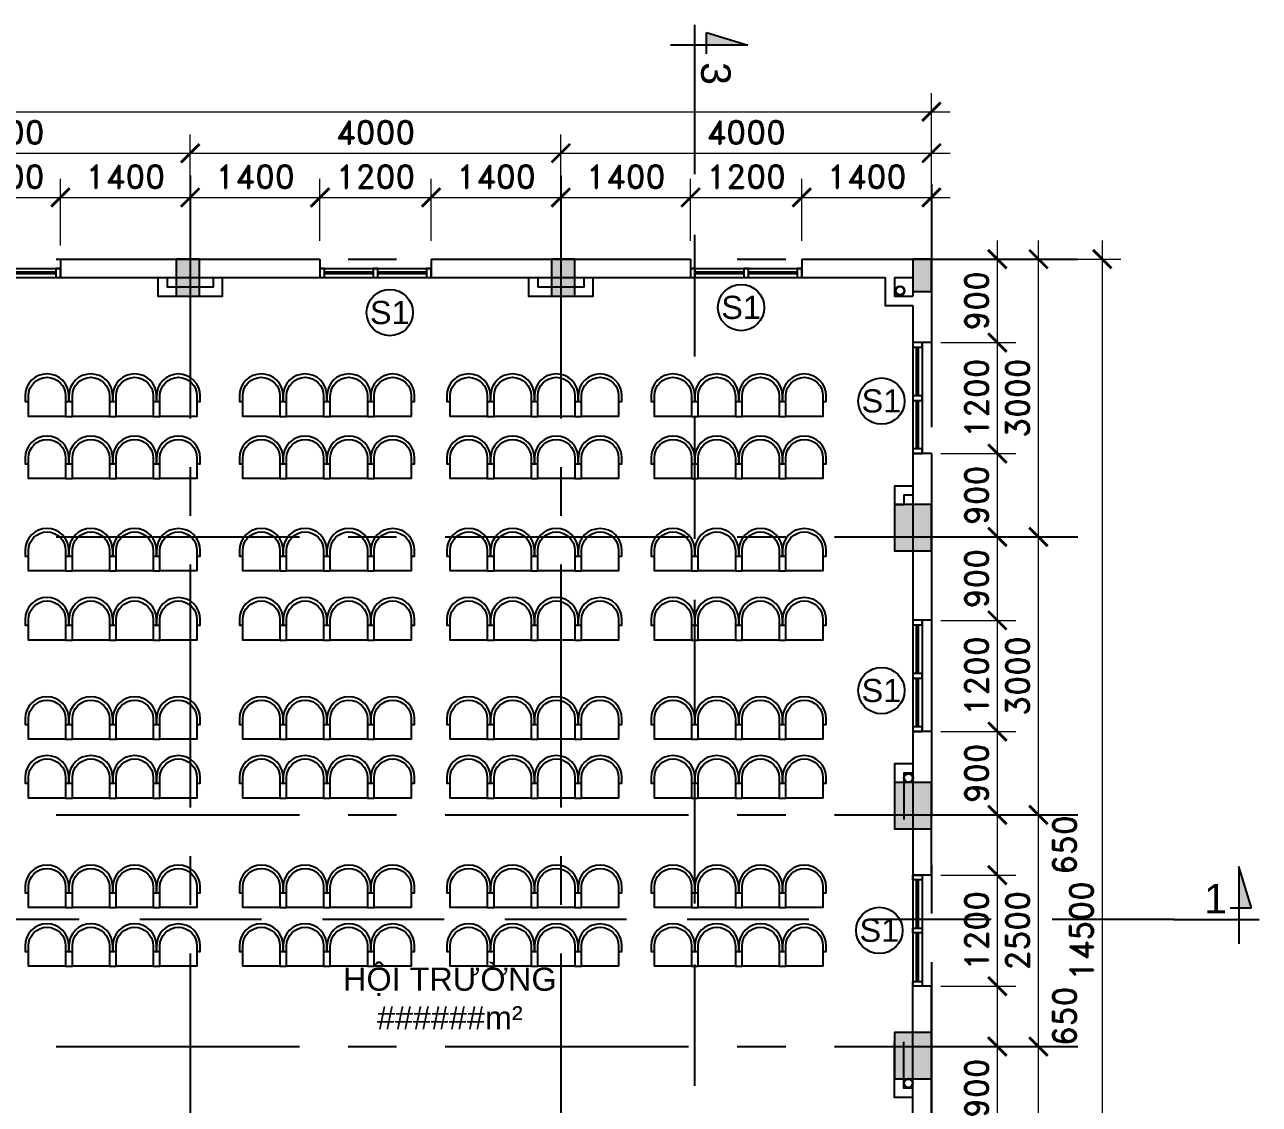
# Model space of a CAD drawing. Header units: inches. Extents: x 452443 to 881249, y 975131 to 1198310.
# Drawn here: x 755851 to 769176, y 1088811 to 1100467 of the extents above; entities that cross this region are included whole.
import ezdxf
from ezdxf.enums import TextEntityAlignment as Align

# ---------------------------------------------------------------- set-up
doc = ezdxf.new("R2010")
doc.units = ezdxf.units.IN
doc.header["$LTSCALE"] = 3.5
doc.header["$MEASUREMENT"] = 0
doc.linetypes.add('CENTER', pattern=[2, 1.25, -0.25, 0.25, -0.25])
doc.linetypes.add('HIDDEN', pattern=[0.375, 0.25, -0.125])
for name, color, linetype in [('cot', 1, 'Continuous'), ('CUA', 4, 'Continuous'), ('hatch vl', 4, 'Continuous'), ('HATCH47', 47, 'Continuous'), ('Netcat', 5, 'Continuous'), ('phong', 2, 'Continuous'), ('TEXT2', 7, 'Continuous'), ('thuocdo', 3, 'Continuous'), ('Truc', 252, 'Continuous')]:
    doc.layers.add(name, color=color, linetype=linetype)
doc.styles.add('chu 1', font='VHELVEN0.TTF')
doc.styles.add('romand', font='romand.shx')
doc.styles.add('VNI-HELVE', font='VHELVEN0.TTF')
doc.dimstyles.new('TL100', dxfattribs={"dimscale": 100, "dimtxt": 2.5, "dimasz": 2, "dimexe": 2, "dimexo": 1, "dimgap": 1, "dimtad": 1, "dimdec": 0, "dimzin": 0, "dimdsep": 46, "dimtxsty": 'romand', "dimblk": 'ARCHTICK', "dimcen": 2, "dimdle": 2, "dimclrd": 256, "dimclre": 256, "dimclrt": 7, "dimadec": 0, "dimazin": 0, "dimtfac": 0.004, "dimtdec": 0, "dimtmove": 2, "dimatfit": 3, "dimfxl": 1, "dimtolj": 1, "dimtzin": 0, "dimlwd": 20, "dimlwe": 20, "dimarcsym": 1})

# ---------------------------------------------------------------- blocks, each defined once
blk = doc.blocks.new('CS-1200')
for p, q in [((0, 100), (1200, 100)), ((0, 0), (1200, 0)), ((575, 60), (50, 60)), ((575, 40), (50, 40)), ((1150, 60), (625, 60)), ((1150, 40), (625, 40))]:
    blk.add_line(p, q)
at = {"ltscale": 5}
for points in [[(0, 0), (50, 0), (50, 100), (0, 100)], [(575, 0), (625, 0), (625, 100), (575, 100)], [(1150, 0), (1200, 0), (1200, 100), (1150, 100)]]:
    blk.add_lwpolyline(points, close=True, dxfattribs=at)
blk = doc.blocks.new('dc')
at = {"layer": 'Netcat'}
blk.add_hatch(color=256, dxfattribs=at).paths.add_polyline_path([(828, 672), (828, 147), (989, 147)])
for p, q in [((828, 672), (828, -310)), ((989, 147), (828, 672)), ((0, 0), (1087, 0)), ((717, 147), (989, 147))]:
    blk.add_line(p, q, dxfattribs=at)
at = {"style": 'VNI-HELVE', "flags": 4}
blk.add_attdef('E', text='', height=375, dxfattribs=at).set_placement((482, 272), align=Align.MIDDLE_CENTER)
blk = doc.blocks.new('_ArchTick')
at = {"color": 0, "linetype": 'ByBlock', "const_width": 0.15}
blk.add_lwpolyline([(-0.5, -0.5), (0.5, 0.5)], dxfattribs=at)
blk = doc.blocks.new('*D2992')
at = {"layer": 'DEFPOINTS', "color": 0}
for p in [(765638, 1099527), (737138, 1098380), (765638, 1098380)]:
    blk.add_point(p, dxfattribs=at)
at = {"layer": 'thuocdo', "lineweight": 20}
for p, q in [((737138, 1098480), (737138, 1099727)), ((765638, 1098480), (765638, 1099727)), ((736938, 1099527), (765838, 1099527))]:
    blk.add_line(p, q, dxfattribs=at)
at = {"layer": 'thuocdo', "lineweight": 20, "xscale": 200, "yscale": 200, "zscale": 200, "rotation": 180}
blk.add_blockref('_ArchTick', (737138, 1099527), dxfattribs=at)
at = {"layer": 'thuocdo', "lineweight": 20, "xscale": 200, "yscale": 200, "zscale": 200}
blk.add_blockref('_ArchTick', (765638, 1099527), dxfattribs=at)
at = {"layer": 'thuocdo', "color": 7, "insert": (751388, 1099752), "char_height": 250, "attachment_point": 5, "style": 'romand'}
blk.add_mtext('\\A1;28500', dxfattribs=at)
blk = doc.blocks.new('*D2995')
at = {"layer": 'DEFPOINTS', "color": 0}
for p in [(761638, 1099080), (757638, 1097746), (761638, 1097746)]:
    blk.add_point(p, dxfattribs=at)
at = {"layer": 'thuocdo', "lineweight": 20}
for p, q in [((757638, 1097846), (757638, 1099280)), ((761638, 1097846), (761638, 1099280)), ((757438, 1099080), (761838, 1099080))]:
    blk.add_line(p, q, dxfattribs=at)
at = {"layer": 'thuocdo', "lineweight": 20, "xscale": 200, "yscale": 200, "zscale": 200, "rotation": 180}
blk.add_blockref('_ArchTick', (757638, 1099080), dxfattribs=at)
at = {"layer": 'thuocdo', "lineweight": 20, "xscale": 200, "yscale": 200, "zscale": 200}
blk.add_blockref('_ArchTick', (761638, 1099080), dxfattribs=at)
at = {"layer": 'thuocdo', "color": 7, "insert": (759638, 1099305), "char_height": 250, "attachment_point": 5, "style": 'romand'}
blk.add_mtext('\\A1;4000', dxfattribs=at)
blk = doc.blocks.new('*D2998')
at = {"layer": 'DEFPOINTS', "color": 0}
for p in [(757638, 1099080), (753638, 1097941), (757638, 1097746)]:
    blk.add_point(p, dxfattribs=at)
at = {"layer": 'thuocdo', "lineweight": 20}
for p, q in [((753638, 1098041), (753638, 1099280)), ((757638, 1097846), (757638, 1099280)), ((753438, 1099080), (757838, 1099080))]:
    blk.add_line(p, q, dxfattribs=at)
at = {"layer": 'thuocdo', "lineweight": 20, "xscale": 200, "yscale": 200, "zscale": 200, "rotation": 180}
blk.add_blockref('_ArchTick', (753638, 1099080), dxfattribs=at)
at = {"layer": 'thuocdo', "lineweight": 20, "xscale": 200, "yscale": 200, "zscale": 200}
blk.add_blockref('_ArchTick', (757638, 1099080), dxfattribs=at)
at = {"layer": 'thuocdo', "color": 7, "insert": (755638, 1099305), "char_height": 250, "attachment_point": 5, "style": 'romand'}
blk.add_mtext('\\A1;4000', dxfattribs=at)
blk = doc.blocks.new('*D3000')
at = {"layer": 'DEFPOINTS', "color": 0}
for p in [(765410, 1094936), (766792, 1094936), (765410, 1091936)]:
    blk.add_point(p, dxfattribs=at)
at = {"layer": 'thuocdo', "lineweight": 20}
for p, q in [((766792, 1091736), (766792, 1095136)), ((765510, 1094936), (766992, 1094936)), ((765510, 1091936), (766992, 1091936))]:
    blk.add_line(p, q, dxfattribs=at)
at = {"layer": 'thuocdo', "lineweight": 20, "xscale": 200, "yscale": 200, "zscale": 200}
for p, rotation in [((766792, 1094936), 90), ((766792, 1091936), 270)]:
    blk.add_blockref('_ArchTick', p, dxfattribs=dict(at, rotation=rotation))
at = {"layer": 'thuocdo', "color": 7, "insert": (766567, 1093436), "char_height": 250, "attachment_point": 5, "rotation": 90, "style": 'romand'}
blk.add_mtext('\\A1;3000', dxfattribs=at)
blk = doc.blocks.new('*D3001')
at = {"layer": 'DEFPOINTS', "color": 0}
for p in [(765410, 1091936), (766792, 1091936), (765410, 1089436)]:
    blk.add_point(p, dxfattribs=at)
at = {"layer": 'thuocdo', "lineweight": 20}
for p, q in [((766792, 1089236), (766792, 1092136)), ((765510, 1091936), (766992, 1091936)), ((765510, 1089436), (766992, 1089436))]:
    blk.add_line(p, q, dxfattribs=at)
at = {"layer": 'thuocdo', "lineweight": 20, "xscale": 200, "yscale": 200, "zscale": 200}
for p, rotation in [((766792, 1091936), 90), ((766792, 1089436), 270)]:
    blk.add_blockref('_ArchTick', p, dxfattribs=dict(at, rotation=rotation))
at = {"layer": 'thuocdo', "color": 7, "insert": (766567, 1090686), "char_height": 250, "attachment_point": 5, "rotation": 90, "style": 'romand'}
blk.add_mtext('\\A1;2500', dxfattribs=at)
blk = doc.blocks.new('*D3002')
at = {"layer": 'DEFPOINTS', "color": 0}
for p in [(765638, 1099080), (765638, 1097941), (761638, 1097746)]:
    blk.add_point(p, dxfattribs=at)
at = {"layer": 'thuocdo', "lineweight": 20}
for p, q in [((761638, 1097846), (761638, 1099280)), ((765638, 1098041), (765638, 1099280)), ((761438, 1099080), (765838, 1099080))]:
    blk.add_line(p, q, dxfattribs=at)
at = {"layer": 'thuocdo', "lineweight": 20, "xscale": 200, "yscale": 200, "zscale": 200, "rotation": 180}
blk.add_blockref('_ArchTick', (761638, 1099080), dxfattribs=at)
at = {"layer": 'thuocdo', "lineweight": 20, "xscale": 200, "yscale": 200, "zscale": 200}
blk.add_blockref('_ArchTick', (765638, 1099080), dxfattribs=at)
at = {"layer": 'thuocdo', "color": 7, "insert": (763638, 1099305), "char_height": 250, "attachment_point": 5, "style": 'romand'}
blk.add_mtext('\\A1;4000', dxfattribs=at)
blk = doc.blocks.new('*D3004')
at = {"layer": 'DEFPOINTS', "color": 0}
for p in [(765410, 1089436), (766792, 1089436), (766611, 1086436)]:
    blk.add_point(p, dxfattribs=at)
at = {"layer": 'thuocdo', "lineweight": 20}
for p, q in [((766792, 1086236), (766792, 1089636)), ((765510, 1089436), (766992, 1089436)), ((766711, 1086436), (766992, 1086436))]:
    blk.add_line(p, q, dxfattribs=at)
at = {"layer": 'thuocdo', "lineweight": 20, "xscale": 200, "yscale": 200, "zscale": 200}
for p, rotation in [((766792, 1089436), 90), ((766792, 1086436), 270)]:
    blk.add_blockref('_ArchTick', p, dxfattribs=dict(at, rotation=rotation))
at = {"layer": 'thuocdo', "color": 7, "insert": (766567, 1087936), "char_height": 250, "attachment_point": 5, "rotation": 90, "style": 'romand'}
blk.add_mtext('\\A1;3000', dxfattribs=at)
blk = doc.blocks.new('*D3005')
at = {"layer": 'DEFPOINTS', "color": 0}
for p in [(765410, 1097936), (766792, 1097936), (765410, 1094936)]:
    blk.add_point(p, dxfattribs=at)
at = {"layer": 'thuocdo', "lineweight": 20}
for p, q in [((766792, 1094736), (766792, 1098136)), ((765510, 1097936), (766992, 1097936)), ((765510, 1094936), (766992, 1094936))]:
    blk.add_line(p, q, dxfattribs=at)
at = {"layer": 'thuocdo', "lineweight": 20, "xscale": 200, "yscale": 200, "zscale": 200}
for p, rotation in [((766792, 1097936), 90), ((766792, 1094936), 270)]:
    blk.add_blockref('_ArchTick', p, dxfattribs=dict(at, rotation=rotation))
at = {"layer": 'thuocdo', "color": 7, "insert": (766567, 1096436), "char_height": 250, "attachment_point": 5, "rotation": 90, "style": 'romand'}
blk.add_mtext('\\A1;3000', dxfattribs=at)
blk = doc.blocks.new('*D3006')
at = {"layer": 'DEFPOINTS', "color": 0}
for p in [(766222, 1097936), (765256, 1083436), (767481, 1083436)]:
    blk.add_point(p, dxfattribs=at)
at = {"layer": 'thuocdo', "lineweight": 20}
for p, q in [((767481, 1098136), (767481, 1083236)), ((766322, 1097936), (767681, 1097936)), ((765356, 1083436), (767681, 1083436))]:
    blk.add_line(p, q, dxfattribs=at)
at = {"layer": 'thuocdo', "lineweight": 20, "xscale": 200, "yscale": 200, "zscale": 200}
for p, rotation in [((767481, 1097936), 90), ((767481, 1083436), 270)]:
    blk.add_blockref('_ArchTick', p, dxfattribs=dict(at, rotation=rotation))
at = {"layer": 'thuocdo', "color": 7, "insert": (767256, 1090686), "char_height": 250, "attachment_point": 5, "rotation": 90, "style": 'romand'}
blk.add_mtext('\\A1;14500', dxfattribs=at)
blk = doc.blocks.new('*D3045')
at = {"layer": 'DEFPOINTS', "color": 0}
for p in [(765840, 1089436), (766349, 1089436), (765588, 1088536)]:
    blk.add_point(p, dxfattribs=at)
at = {"layer": 'thuocdo', "lineweight": 20}
for p, q in [((766349, 1088336), (766349, 1089636)), ((765940, 1089436), (766549, 1089436)), ((765688, 1088536), (766549, 1088536))]:
    blk.add_line(p, q, dxfattribs=at)
at = {"layer": 'thuocdo', "lineweight": 20, "xscale": 200, "yscale": 200, "zscale": 200}
for p, rotation in [((766349, 1089436), 90), ((766349, 1088536), 270)]:
    blk.add_blockref('_ArchTick', p, dxfattribs=dict(at, rotation=rotation))
at = {"layer": 'thuocdo', "color": 7, "insert": (766124, 1088986), "char_height": 250, "attachment_point": 5, "rotation": 90, "style": 'romand'}
blk.add_mtext('\\A1;900', dxfattribs=at)
blk = doc.blocks.new('*D3046')
at = {"layer": 'DEFPOINTS', "color": 0}
for p in [(765638, 1090086), (766349, 1090086), (765840, 1089436)]:
    blk.add_point(p, dxfattribs=at)
at = {"layer": 'thuocdo', "lineweight": 20}
for p, q in [((766349, 1089236), (766349, 1090286)), ((765738, 1090086), (766549, 1090086)), ((765940, 1089436), (766549, 1089436))]:
    blk.add_line(p, q, dxfattribs=at)
at = {"layer": 'thuocdo', "lineweight": 20, "xscale": 200, "yscale": 200, "zscale": 200}
for p, rotation in [((766349, 1090086), 90), ((766349, 1089436), 270)]:
    blk.add_blockref('_ArchTick', p, dxfattribs=dict(at, rotation=rotation))
at = {"layer": 'thuocdo', "color": 7, "insert": (767074, 1089761), "char_height": 250, "attachment_point": 5, "rotation": 90, "style": 'romand'}
blk.add_mtext('\\A1;650', dxfattribs=at)
blk = doc.blocks.new('*D3047')
at = {"layer": 'DEFPOINTS', "color": 0}
for p in [(765638, 1091286), (766349, 1091286), (765638, 1090086)]:
    blk.add_point(p, dxfattribs=at)
at = {"layer": 'thuocdo', "lineweight": 20}
for p, q in [((766349, 1089886), (766349, 1091486)), ((765738, 1091286), (766549, 1091286)), ((765738, 1090086), (766549, 1090086))]:
    blk.add_line(p, q, dxfattribs=at)
at = {"layer": 'thuocdo', "lineweight": 20, "xscale": 200, "yscale": 200, "zscale": 200}
for p, rotation in [((766349, 1091286), 90), ((766349, 1090086), 270)]:
    blk.add_blockref('_ArchTick', p, dxfattribs=dict(at, rotation=rotation))
at = {"layer": 'thuocdo', "color": 7, "insert": (766124, 1090686), "char_height": 250, "attachment_point": 5, "rotation": 90, "style": 'romand'}
blk.add_mtext('\\A1;1200', dxfattribs=at)
blk = doc.blocks.new('*D3048')
at = {"layer": 'DEFPOINTS', "color": 0}
for p in [(765780, 1091936), (766349, 1091936), (765638, 1091286)]:
    blk.add_point(p, dxfattribs=at)
at = {"layer": 'thuocdo', "lineweight": 20}
for p, q in [((766349, 1091086), (766349, 1092136)), ((765880, 1091936), (766549, 1091936)), ((765738, 1091286), (766549, 1091286))]:
    blk.add_line(p, q, dxfattribs=at)
at = {"layer": 'thuocdo', "lineweight": 20, "xscale": 200, "yscale": 200, "zscale": 200}
for p, rotation in [((766349, 1091936), 90), ((766349, 1091286), 270)]:
    blk.add_blockref('_ArchTick', p, dxfattribs=dict(at, rotation=rotation))
at = {"layer": 'thuocdo', "color": 7, "insert": (767074, 1091611), "char_height": 250, "attachment_point": 5, "rotation": 90, "style": 'romand'}
blk.add_mtext('\\A1;650', dxfattribs=at)
blk = doc.blocks.new('*D3049')
at = {"layer": 'DEFPOINTS', "color": 0}
for p in [(765638, 1092836), (766349, 1092836), (765780, 1091936)]:
    blk.add_point(p, dxfattribs=at)
at = {"layer": 'thuocdo', "lineweight": 20}
for p, q in [((766349, 1091736), (766349, 1093036)), ((765738, 1092836), (766549, 1092836)), ((765880, 1091936), (766549, 1091936))]:
    blk.add_line(p, q, dxfattribs=at)
at = {"layer": 'thuocdo', "lineweight": 20, "xscale": 200, "yscale": 200, "zscale": 200}
for p, rotation in [((766349, 1092836), 90), ((766349, 1091936), 270)]:
    blk.add_blockref('_ArchTick', p, dxfattribs=dict(at, rotation=rotation))
at = {"layer": 'thuocdo', "color": 7, "insert": (766124, 1092386), "char_height": 250, "attachment_point": 5, "rotation": 90, "style": 'romand'}
blk.add_mtext('\\A1;900', dxfattribs=at)
blk = doc.blocks.new('*D3050')
at = {"layer": 'DEFPOINTS', "color": 0}
for p in [(765638, 1094036), (766349, 1094036), (765638, 1092836)]:
    blk.add_point(p, dxfattribs=at)
at = {"layer": 'thuocdo', "lineweight": 20}
for p, q in [((766349, 1092636), (766349, 1094236)), ((765738, 1094036), (766549, 1094036)), ((765738, 1092836), (766549, 1092836))]:
    blk.add_line(p, q, dxfattribs=at)
at = {"layer": 'thuocdo', "lineweight": 20, "xscale": 200, "yscale": 200, "zscale": 200}
for p, rotation in [((766349, 1094036), 90), ((766349, 1092836), 270)]:
    blk.add_blockref('_ArchTick', p, dxfattribs=dict(at, rotation=rotation))
at = {"layer": 'thuocdo', "color": 7, "insert": (766124, 1093436), "char_height": 250, "attachment_point": 5, "rotation": 90, "style": 'romand'}
blk.add_mtext('\\A1;1200', dxfattribs=at)
blk = doc.blocks.new('*D3051')
at = {"layer": 'DEFPOINTS', "color": 0}
for p in [(765821, 1094936), (766349, 1094936), (765638, 1094036)]:
    blk.add_point(p, dxfattribs=at)
at = {"layer": 'thuocdo', "lineweight": 20}
for p, q in [((766349, 1093836), (766349, 1095136)), ((765921, 1094936), (766549, 1094936)), ((765738, 1094036), (766549, 1094036))]:
    blk.add_line(p, q, dxfattribs=at)
at = {"layer": 'thuocdo', "lineweight": 20, "xscale": 200, "yscale": 200, "zscale": 200}
for p, rotation in [((766349, 1094936), 90), ((766349, 1094036), 270)]:
    blk.add_blockref('_ArchTick', p, dxfattribs=dict(at, rotation=rotation))
at = {"layer": 'thuocdo', "color": 7, "insert": (766124, 1094486), "char_height": 250, "attachment_point": 5, "rotation": 90, "style": 'romand'}
blk.add_mtext('\\A1;900', dxfattribs=at)
blk = doc.blocks.new('*D3078')
at = {"layer": 'DEFPOINTS', "color": 0}
for p in [(756238, 1098602), (755038, 1098032), (756238, 1097982)]:
    blk.add_point(p, dxfattribs=at)
at = {"layer": 'thuocdo', "lineweight": 20}
for p, q in [((755038, 1098132), (755038, 1098802)), ((756238, 1098082), (756238, 1098802)), ((754838, 1098602), (756438, 1098602))]:
    blk.add_line(p, q, dxfattribs=at)
at = {"layer": 'thuocdo', "lineweight": 20, "xscale": 200, "yscale": 200, "zscale": 200, "rotation": 180}
blk.add_blockref('_ArchTick', (755038, 1098602), dxfattribs=at)
at = {"layer": 'thuocdo', "lineweight": 20, "xscale": 200, "yscale": 200, "zscale": 200}
blk.add_blockref('_ArchTick', (756238, 1098602), dxfattribs=at)
at = {"layer": 'thuocdo', "color": 7, "insert": (755638, 1098827), "char_height": 250, "attachment_point": 5, "style": 'romand'}
blk.add_mtext('\\A1;1200', dxfattribs=at)
blk = doc.blocks.new('*D3079')
at = {"layer": 'DEFPOINTS', "color": 0}
for p in [(757638, 1098602), (757638, 1098128), (756238, 1097982)]:
    blk.add_point(p, dxfattribs=at)
at = {"layer": 'thuocdo', "lineweight": 20}
for p, q in [((756238, 1098082), (756238, 1098802)), ((757638, 1098228), (757638, 1098802)), ((756038, 1098602), (757838, 1098602))]:
    blk.add_line(p, q, dxfattribs=at)
at = {"layer": 'thuocdo', "lineweight": 20, "xscale": 200, "yscale": 200, "zscale": 200, "rotation": 180}
blk.add_blockref('_ArchTick', (756238, 1098602), dxfattribs=at)
at = {"layer": 'thuocdo', "lineweight": 20, "xscale": 200, "yscale": 200, "zscale": 200}
blk.add_blockref('_ArchTick', (757638, 1098602), dxfattribs=at)
at = {"layer": 'thuocdo', "color": 7, "insert": (756938, 1098827), "char_height": 250, "attachment_point": 5, "style": 'romand'}
blk.add_mtext('\\A1;1400', dxfattribs=at)
blk = doc.blocks.new('*D3080')
at = {"layer": 'DEFPOINTS', "color": 0}
for p in [(759038, 1098602), (757638, 1098128), (759038, 1098032)]:
    blk.add_point(p, dxfattribs=at)
at = {"layer": 'thuocdo', "lineweight": 20}
for p, q in [((757638, 1098228), (757638, 1098802)), ((759038, 1098132), (759038, 1098802)), ((757438, 1098602), (759238, 1098602))]:
    blk.add_line(p, q, dxfattribs=at)
at = {"layer": 'thuocdo', "lineweight": 20, "xscale": 200, "yscale": 200, "zscale": 200, "rotation": 180}
blk.add_blockref('_ArchTick', (757638, 1098602), dxfattribs=at)
at = {"layer": 'thuocdo', "lineweight": 20, "xscale": 200, "yscale": 200, "zscale": 200}
blk.add_blockref('_ArchTick', (759038, 1098602), dxfattribs=at)
at = {"layer": 'thuocdo', "color": 7, "insert": (758338, 1098827), "char_height": 250, "attachment_point": 5, "style": 'romand'}
blk.add_mtext('\\A1;1400', dxfattribs=at)
blk = doc.blocks.new('*D3081')
at = {"layer": 'DEFPOINTS', "color": 0}
for p in [(760238, 1098602), (759038, 1098032), (760238, 1098032)]:
    blk.add_point(p, dxfattribs=at)
at = {"layer": 'thuocdo', "lineweight": 20}
for p, q in [((759038, 1098132), (759038, 1098802)), ((760238, 1098132), (760238, 1098802)), ((758838, 1098602), (760438, 1098602))]:
    blk.add_line(p, q, dxfattribs=at)
at = {"layer": 'thuocdo', "lineweight": 20, "xscale": 200, "yscale": 200, "zscale": 200, "rotation": 180}
blk.add_blockref('_ArchTick', (759038, 1098602), dxfattribs=at)
at = {"layer": 'thuocdo', "lineweight": 20, "xscale": 200, "yscale": 200, "zscale": 200}
blk.add_blockref('_ArchTick', (760238, 1098602), dxfattribs=at)
at = {"layer": 'thuocdo', "color": 7, "insert": (759638, 1098827), "char_height": 250, "attachment_point": 5, "style": 'romand'}
blk.add_mtext('\\A1;1200', dxfattribs=at)
blk = doc.blocks.new('*D3082')
at = {"layer": 'DEFPOINTS', "color": 0}
for p in [(761638, 1098602), (761638, 1098113), (760238, 1098032)]:
    blk.add_point(p, dxfattribs=at)
at = {"layer": 'thuocdo', "lineweight": 20}
for p, q in [((760238, 1098132), (760238, 1098802)), ((761638, 1098213), (761638, 1098802)), ((760038, 1098602), (761838, 1098602))]:
    blk.add_line(p, q, dxfattribs=at)
at = {"layer": 'thuocdo', "lineweight": 20, "xscale": 200, "yscale": 200, "zscale": 200, "rotation": 180}
blk.add_blockref('_ArchTick', (760238, 1098602), dxfattribs=at)
at = {"layer": 'thuocdo', "lineweight": 20, "xscale": 200, "yscale": 200, "zscale": 200}
blk.add_blockref('_ArchTick', (761638, 1098602), dxfattribs=at)
at = {"layer": 'thuocdo', "color": 7, "insert": (760938, 1098827), "char_height": 250, "attachment_point": 5, "style": 'romand'}
blk.add_mtext('\\A1;1400', dxfattribs=at)
blk = doc.blocks.new('*D3083')
at = {"layer": 'DEFPOINTS', "color": 0}
for p in [(763038, 1098602), (761638, 1098113), (763038, 1098032)]:
    blk.add_point(p, dxfattribs=at)
at = {"layer": 'thuocdo', "lineweight": 20}
for p, q in [((761638, 1098213), (761638, 1098802)), ((763038, 1098132), (763038, 1098802)), ((761438, 1098602), (763238, 1098602))]:
    blk.add_line(p, q, dxfattribs=at)
at = {"layer": 'thuocdo', "lineweight": 20, "xscale": 200, "yscale": 200, "zscale": 200, "rotation": 180}
blk.add_blockref('_ArchTick', (761638, 1098602), dxfattribs=at)
at = {"layer": 'thuocdo', "lineweight": 20, "xscale": 200, "yscale": 200, "zscale": 200}
blk.add_blockref('_ArchTick', (763038, 1098602), dxfattribs=at)
at = {"layer": 'thuocdo', "color": 7, "insert": (762338, 1098827), "char_height": 250, "attachment_point": 5, "style": 'romand'}
blk.add_mtext('\\A1;1400', dxfattribs=at)
blk = doc.blocks.new('*D3084')
at = {"layer": 'DEFPOINTS', "color": 0}
for p in [(764238, 1098602), (763038, 1098032), (764238, 1098032)]:
    blk.add_point(p, dxfattribs=at)
at = {"layer": 'thuocdo', "lineweight": 20}
for p, q in [((763038, 1098132), (763038, 1098802)), ((764238, 1098132), (764238, 1098802)), ((762838, 1098602), (764438, 1098602))]:
    blk.add_line(p, q, dxfattribs=at)
at = {"layer": 'thuocdo', "lineweight": 20, "xscale": 200, "yscale": 200, "zscale": 200, "rotation": 180}
blk.add_blockref('_ArchTick', (763038, 1098602), dxfattribs=at)
at = {"layer": 'thuocdo', "lineweight": 20, "xscale": 200, "yscale": 200, "zscale": 200}
blk.add_blockref('_ArchTick', (764238, 1098602), dxfattribs=at)
at = {"layer": 'thuocdo', "color": 7, "insert": (763638, 1098827), "char_height": 250, "attachment_point": 5, "style": 'romand'}
blk.add_mtext('\\A1;1200', dxfattribs=at)
blk = doc.blocks.new('*D3085')
at = {"layer": 'DEFPOINTS', "color": 0}
for p in [(765638, 1098602), (765638, 1098098), (764238, 1098032)]:
    blk.add_point(p, dxfattribs=at)
at = {"layer": 'thuocdo', "lineweight": 20}
for p, q in [((764238, 1098132), (764238, 1098802)), ((765638, 1098198), (765638, 1098802)), ((764038, 1098602), (765838, 1098602))]:
    blk.add_line(p, q, dxfattribs=at)
at = {"layer": 'thuocdo', "lineweight": 20, "xscale": 200, "yscale": 200, "zscale": 200, "rotation": 180}
blk.add_blockref('_ArchTick', (764238, 1098602), dxfattribs=at)
at = {"layer": 'thuocdo', "lineweight": 20, "xscale": 200, "yscale": 200, "zscale": 200}
blk.add_blockref('_ArchTick', (765638, 1098602), dxfattribs=at)
at = {"layer": 'thuocdo', "color": 7, "insert": (764938, 1098827), "char_height": 250, "attachment_point": 5, "style": 'romand'}
blk.add_mtext('\\A1;1400', dxfattribs=at)
blk = doc.blocks.new('*D3086')
at = {"layer": 'DEFPOINTS', "color": 0}
for p in [(765638, 1095836), (766349, 1095836), (765780, 1094936)]:
    blk.add_point(p, dxfattribs=at)
at = {"layer": 'thuocdo', "lineweight": 20}
for p, q in [((766349, 1094736), (766349, 1096036)), ((765738, 1095836), (766549, 1095836)), ((765880, 1094936), (766549, 1094936))]:
    blk.add_line(p, q, dxfattribs=at)
at = {"layer": 'thuocdo', "lineweight": 20, "xscale": 200, "yscale": 200, "zscale": 200}
for p, rotation in [((766349, 1095836), 90), ((766349, 1094936), 270)]:
    blk.add_blockref('_ArchTick', p, dxfattribs=dict(at, rotation=rotation))
at = {"layer": 'thuocdo', "color": 7, "insert": (766124, 1095386), "char_height": 250, "attachment_point": 5, "rotation": 90, "style": 'romand'}
blk.add_mtext('\\A1;900', dxfattribs=at)
blk = doc.blocks.new('*D3087')
at = {"layer": 'DEFPOINTS', "color": 0}
for p in [(765638, 1097036), (766349, 1097036), (765638, 1095836)]:
    blk.add_point(p, dxfattribs=at)
at = {"layer": 'thuocdo', "lineweight": 20}
for p, q in [((766349, 1095636), (766349, 1097236)), ((765738, 1097036), (766549, 1097036)), ((765738, 1095836), (766549, 1095836))]:
    blk.add_line(p, q, dxfattribs=at)
at = {"layer": 'thuocdo', "lineweight": 20, "xscale": 200, "yscale": 200, "zscale": 200}
for p, rotation in [((766349, 1097036), 90), ((766349, 1095836), 270)]:
    blk.add_blockref('_ArchTick', p, dxfattribs=dict(at, rotation=rotation))
at = {"layer": 'thuocdo', "color": 7, "insert": (766124, 1096436), "char_height": 250, "attachment_point": 5, "rotation": 90, "style": 'romand'}
blk.add_mtext('\\A1;1200', dxfattribs=at)
blk = doc.blocks.new('*D3088')
at = {"layer": 'DEFPOINTS', "color": 0}
for p in [(765821, 1097936), (766349, 1097936), (765638, 1097036)]:
    blk.add_point(p, dxfattribs=at)
at = {"layer": 'thuocdo', "lineweight": 20}
for p, q in [((766349, 1096836), (766349, 1098136)), ((765921, 1097936), (766549, 1097936)), ((765738, 1097036), (766549, 1097036))]:
    blk.add_line(p, q, dxfattribs=at)
at = {"layer": 'thuocdo', "lineweight": 20, "xscale": 200, "yscale": 200, "zscale": 200}
for p, rotation in [((766349, 1097936), 90), ((766349, 1097036), 270)]:
    blk.add_blockref('_ArchTick', p, dxfattribs=dict(at, rotation=rotation))
at = {"layer": 'thuocdo', "color": 7, "insert": (766124, 1097486), "char_height": 250, "attachment_point": 5, "rotation": 90, "style": 'romand'}
blk.add_mtext('\\A1;900', dxfattribs=at)
blk = doc.blocks.new('4ghe 400')
for p, q in [((-1418, 0), (-1345, 0)), ((-945, 0), (-873, 0)), ((-473, 0), (-400, 0))]:
    blk.add_line(p, q)
for points in [[(-1418, -159), (-1418, 0), (-1818, 0), (-1818, -159)], [(-945, -159), (-945, 0), (-1345, 0), (-1345, -159)], [(-473, -159), (-473, 0), (-873, 0), (-873, -159)], [(0, -159), (0, 0), (-400, 0), (-400, -159)]]:
    blk.add_lwpolyline(points)
for points in [[(-1382, -222, -1), (-1855, -222), (-1855, -159), (-1818, -159), (-1818, -222, 1), (-1418, -222), (-1418, -159), (-1382, -159)], [(-909, -222, -1), (-1382, -222), (-1382, -159), (-1345, -159), (-1345, -222, 1), (-945, -222), (-945, -159), (-909, -159)], [(-436, -222, -1), (-909, -222), (-909, -159), (-873, -159), (-873, -222, 1), (-473, -222), (-473, -159), (-436, -159)], [(36, -222, -1), (-436, -222), (-436, -159), (-400, -159), (-400, -222, 1), (0, -222), (0, -159), (36, -159)]]:
    blk.add_lwpolyline(points, format="xyb", close=True)

msp = doc.modelspace()

# ---------------------------------------------------------------- hatches: boundary and pattern name
at = {"layer": 'cot'}
for points in [[(757487.7, 1097536.5), (757737.7, 1097536.5), (757737.7, 1097936.5), (757487.7, 1097936.5)], [(761537.7, 1097536.5), (761787.7, 1097536.5), (761787.7, 1097936.5), (761537.7, 1097936.5)], [(765437.7, 1097586.5), (765637.7, 1097586.5), (765637.7, 1097936.5), (765437.7, 1097936.5)], [(765637.7, 1095286.5), (765237.7, 1095286.5), (765237.7, 1094786.5), (765637.7, 1094786.5)], [(765637.7, 1092286.5), (765237.7, 1092286.5), (765237.7, 1091786.5), (765637.7, 1091786.5)], [(765637.7, 1089586.5), (765237.7, 1089586.5), (765237.7, 1089086.5), (765637.7, 1089086.5)]]:
    msp.add_hatch(color=256, dxfattribs=at).paths.add_polyline_path(points)

# ---------------------------------------------------------------- linework, layer by layer
for points in [[(757487.7, 1097536.5), (757737.7, 1097536.5), (757737.7, 1097936.5), (757487.7, 1097936.5)], [(761537.7, 1097536.5), (761787.7, 1097536.5), (761787.7, 1097936.5), (761537.7, 1097936.5)], [(765437.7, 1097586.5), (765637.7, 1097586.5), (765637.7, 1097936.5), (765437.7, 1097936.5)], [(765637.7, 1095286.5), (765237.7, 1095286.5), (765237.7, 1094786.5), (765637.7, 1094786.5)], [(765637.7, 1092286.5), (765237.7, 1092286.5), (765237.7, 1091786.5), (765637.7, 1091786.5)], [(765637.7, 1089586.5), (765237.7, 1089586.5), (765237.7, 1089086.5), (765637.7, 1089086.5)]]:
    msp.add_lwpolyline(points, close=True, dxfattribs=at)
at = {"layer": 'hatch vl'}
for centre in [(759791.2, 1097358.2), (763583.3, 1097413.3), (765096.9, 1096403.7), (765096.9, 1093277.2), (765075, 1090688.9)]:
    msp.add_circle(centre, 250, dxfattribs=at)
at = {"layer": 'HATCH47', "linetype": 'HIDDEN', "ltscale": 1500}
for points in [[(763085.2, 1079165.6), (763085.2, 1099543.1)], [(768252, 1090806), (734552.9, 1090806)]]:
    msp.add_lwpolyline(points, dxfattribs=at)
at = {"layer": 'phong'}
for p, q in [((765637.7, 1091286.5), (765637.7, 1092186.5)), ((765437.7, 1089586.5), (765437.7, 1090086.5)), ((765637.7, 1088536.5), (765637.7, 1090086.5)), ((765437.7, 1088536.5), (765437.7, 1089586.5))]:
    msp.add_line(p, q, dxfattribs=at)
for points in [[(756237.7, 1097936.5), (756237.7, 1097736.5)], [(756237.7, 1097936.5), (759037.7, 1097936.5)], [(759037.7, 1097936.5), (759037.7, 1097736.5)], [(760237.7, 1097936.5), (760237.7, 1097736.5)], [(760237.7, 1097936.5), (763037.7, 1097936.5)], [(763037.7, 1097936.5), (763037.7, 1097736.5)], [(764237.7, 1097936.5), (764237.7, 1097736.5)], [(764237.7, 1097936.5), (765637.7, 1097936.5)], [(765637.7, 1097936.5), (765637.7, 1097036.5)], [(756237.7, 1097736.5), (759037.7, 1097736.5)], [(757287.7, 1097736.5), (757287.7, 1097536.5), (757987.7, 1097536.5), (757987.7, 1097736.5)], [(757387.7, 1097736.5), (757387.7, 1097636.5), (757887.7, 1097636.5), (757887.7, 1097736.5)], [(760237.7, 1097736.5), (763037.7, 1097736.5)], [(761287.7, 1097736.5), (761287.7, 1097536.5), (761987.7, 1097536.5), (761987.7, 1097736.5)], [(761387.7, 1097736.5), (761387.7, 1097636.5), (761887.7, 1097636.5), (761887.7, 1097736.5)], [(764237.7, 1097736.5), (765137.7, 1097736.5)], [(765137.7, 1097736.5), (765137.7, 1097436.5), (765437.7, 1097436.5)], [(765237.7, 1097736.5), (765237.7, 1097536.5), (765437.7, 1097536.5)], [(765237.7, 1097736.5), (765437.7, 1097736.5), (765437.7, 1097536.5)], [(765437.7, 1097436.5), (765437.7, 1097036.5)], [(765637.7, 1097036.5), (765437.7, 1097036.5)], [(765637.7, 1095836.5), (765437.7, 1095836.5)], [(765437.7, 1095836.5), (765437.7, 1094036.5)], [(765637.7, 1095836.5), (765637.7, 1094036.5)], [(765437.7, 1095486.5), (765237.7, 1095486.5), (765237.7, 1095286.5)], [(765237.7, 1095286.5), (765337.7, 1095286.5)], [(765437.7, 1095386.5), (765337.7, 1095386.5), (765337.7, 1095286.5)], [(765637.7, 1094036.5), (765437.7, 1094036.5)], [(765637.7, 1092836.5), (765437.7, 1092836.5), (765437.7, 1092186.5), (765437.7, 1091286.5)], [(765637.7, 1092836.5), (765637.7, 1092186.5)], [(765437.7, 1092486.5), (765237.7, 1092486.5), (765237.7, 1091886.5)], [(765437.7, 1092386.5), (765337.7, 1092386.5), (765337.7, 1091886.5)], [(765637.7, 1091286.5), (765437.7, 1091286.5)], [(765637.7, 1090086.5), (765437.7, 1090086.5)], [(765437.7, 1088886.5), (765237.7, 1088886.5), (765237.7, 1089486.5)], [(765437.7, 1088986.5), (765337.7, 1088986.5), (765337.7, 1089486.5)]]:
    msp.add_lwpolyline(points, dxfattribs=at)
at = {"layer": 'thuocdo'}
for centre, radius in [((765298.4, 1097593.8), 50), ((765298.4, 1097593.8), 45), ((765388.9, 1092335.3), 50), ((765388.9, 1092335.3), 45), ((765388.3, 1089038.5), 50), ((765388.3, 1089038.5), 45)]:
    msp.add_circle(centre, radius, dxfattribs=at)
at = {"layer": 'Truc', "linetype": 'CENTER', "ltscale": 600}
for points in [[(757637.7, 1098840.5), (757637.7, 1079425.4)], [(761637.7, 1098840.5), (761637.7, 1079425.4)], [(765637.7, 1098745.1), (765637.7, 1079330.1)], [(735190.8, 1097936.5), (767473.6, 1097936.5)], [(735190.8, 1094936.5), (767473.6, 1094936.5)], [(735190.8, 1091936.5), (767473.6, 1091936.5)], [(735190.8, 1089436.5), (767473.6, 1089436.5)]]:
    msp.add_lwpolyline(points, dxfattribs=at)

# ---------------------------------------------------------------- block references
at = {"xscale": -1, "rotation": 180}
for p in [(757710.8, 1096238.2), (760023, 1096238.2), (762261.7, 1096238.2), (764466, 1096238.2), (757710.8, 1095566.8), (760023, 1095566.8), (762261.7, 1095566.8), (764466, 1095566.8), (757710.8, 1094569.2), (760023, 1094569.2), (762261.7, 1094569.2), (764466, 1094569.2), (757710.8, 1093823.9), (760023, 1093823.9), (762261.7, 1093823.9), (764466, 1093823.9), (757710.8, 1092752.5), (760023, 1092752.5), (762261.7, 1092752.5), (764466, 1092752.5), (757710.8, 1092118), (760023, 1092118), (762261.7, 1092118), (764466, 1092118), (757710.8, 1090935.7), (760023, 1090935.7), (762261.7, 1090935.7), (764466, 1090935.7), (757710.8, 1090301.2), (760023, 1090301.2), (762261.7, 1090301.2), (764466, 1090301.2)]:
    msp.add_blockref('4ghe 400', p, dxfattribs=at)
at = {"layer": 'CUA'}
for p in [(755037.7, 1097736.5), (759037.7, 1097736.5), (763037.7, 1097736.5)]:
    msp.add_blockref('CS-1200', p, dxfattribs=at)
at = {"layer": 'CUA', "rotation": 270}
for p in [(765437.7, 1097036.5), (765437.7, 1094036.5)]:
    msp.add_blockref('CS-1200', p, dxfattribs=at)
at = {"layer": 'CUA', "xscale": -1, "rotation": 90}
msp.add_blockref('CS-1200', (765537.7, 1091286.5), dxfattribs=at)
at = {"layer": 'phong'}
ref = msp.add_blockref('dc', (763085.2, 1099543.1), dxfattribs=dict(at, xscale=-0.8499999999767169, yscale=0.8499999999767169, zscale=0.8500000000058208, rotation=270))
ref.add_attrib('E', '3', dxfattribs={"layer": '0', "height": 318.8, "rotation": 270, "style": 'VNI-HELVE'}).set_placement((763311.4, 1099939.2), align=Align.MIDDLE_CENTER)
ref = msp.add_blockref('dc', (768252, 1090806), dxfattribs=dict(at, xscale=0.8499999999767169, yscale=0.8499999999767169, zscale=0.8500000000058208))
ref.add_attrib('E', '1', dxfattribs={"layer": '0', "height": 318.8, "style": 'VNI-HELVE'}).set_placement((768703.1, 1091032.2), align=Align.MIDDLE_CENTER)

# ---------------------------------------------------------------- texts
at = {"char_height": 250, "width": 407.041, "attachment_point": 5, "style": 'chu 1'}
for insert in [(763583.3, 1097413.3), (759791.2, 1097358.2), (765096.9, 1096403.7), (765096.9, 1093277.2), (765075, 1090688.9)]:
    msp.add_mtext('S1', dxfattribs=dict(at, insert=insert))
at = {"layer": 'TEXT2', "insert": (760439.9, 1090287.6), "char_height": 250, "attachment_point": 2, "style": 'VNI-HELVE'}
msp.add_mtext_dynamic_manual_height_columns('{\\C7;HOÄI TRÖÔØNG\\P######m²}', width=4203.104, gutter_width=1000, heights=[0], dxfattribs=at)

# ---------------------------------------------------------------- dimensions: what is measured, and where the dimension line sits
at = {"layer": 'thuocdo'}
for base, p1, p2, override, picture, middle in [((765637.7, 1099527.3), (737137.7, 1098379.8), (765637.7, 1098379.8), {"dimarcsym": 1}, '*D2992', (751387.7, 1099752.3)), ((757637.7, 1099079.8), (753637.7, 1097940.5), (757637.7, 1097745.8), {"dimarcsym": 1}, '*D2998', (755637.7, 1099304.8)), ((761637.7, 1099079.8), (757637.7, 1097745.8), (761637.7, 1097745.8), {"dimarcsym": 1}, '*D2995', (759637.7, 1099304.8)), ((765637.7, 1099079.8), (761637.7, 1097745.8), (765637.7, 1097941.2), {"dimarcsym": 1}, '*D3002', (763637.7, 1099304.8)), ((756237.7, 1098602), (755037.7, 1098031.8), (756237.7, 1097981.8), {"dimfxl": 10, "dimarcsym": 1}, '*D3078', (755637.7, 1098827)), ((757637.7, 1098602), (756237.7, 1097981.8), (757637.7, 1098127.6), {"dimfxl": 10, "dimarcsym": 1}, '*D3079', (756937.7, 1098827)), ((759037.7, 1098602), (757637.7, 1098127.6), (759037.7, 1098031.8), {"dimfxl": 10, "dimarcsym": 1}, '*D3080', (758337.7, 1098827)), ((760237.7, 1098602), (759037.7, 1098031.8), (760237.7, 1098031.8), {"dimfxl": 10, "dimarcsym": 1}, '*D3081', (759637.7, 1098827)), ((761637.7, 1098602), (760237.7, 1098031.8), (761637.7, 1098112.7), {"dimfxl": 10, "dimarcsym": 1}, '*D3082', (760937.7, 1098827)), ((763037.7, 1098602), (761637.7, 1098112.7), (763037.7, 1098031.8), {"dimfxl": 10, "dimarcsym": 1}, '*D3083', (762337.7, 1098827)), ((764237.7, 1098602), (763037.7, 1098031.8), (764237.7, 1098031.8), {"dimfxl": 10, "dimarcsym": 1}, '*D3084', (763637.7, 1098827)), ((765637.7, 1098602), (764237.7, 1098031.8), (765637.7, 1098098), {"dimfxl": 10, "dimarcsym": 1}, '*D3085', (764937.7, 1098827))]:
    dim = msp.add_linear_dim(base=base, p1=p1, p2=p2, dimstyle='TL100', override=override, dxfattribs=at)
    dim.commit()
    dim.dimension.update_dxf_attribs({"geometry": picture, "text_midpoint": middle})
for base, p1, p2, override, picture, middle in [((767481.1, 1083436.5), (766222.3, 1097936.5), (765255.7, 1083436.5), {"dimarcsym": 1}, '*D3006', (767256.1, 1090686.5)), ((766792.1, 1097936.5), (765410.5, 1094936.5), (765410.5, 1097936.5), {"dimarcsym": 1}, '*D3005', (766567.1, 1096436.5)), ((766349.5, 1097936.5), (765637.7, 1097036.5), (765820.8, 1097936.5), {"dimfxl": 10, "dimarcsym": 1}, '*D3088', (766124.5, 1097486.5)), ((766349.5, 1097036.5), (765637.7, 1095836.5), (765637.7, 1097036.5), {"dimfxl": 10, "dimarcsym": 1}, '*D3087', (766124.5, 1096436.5)), ((766349.5, 1095836.5), (765779.8, 1094936.5), (765637.7, 1095836.5), {"dimfxl": 10, "dimarcsym": 1}, '*D3086', (766124.5, 1095386.5)), ((766792.1, 1094936.5), (765410.5, 1091936.5), (765410.5, 1094936.5), {"dimarcsym": 1}, '*D3000', (766567.1, 1093436.5)), ((766349.5, 1094936.5), (765637.7, 1094036.5), (765820.8, 1094936.5), {"dimfxl": 10, "dimarcsym": 1}, '*D3051', (766124.5, 1094486.5)), ((766349.5, 1094036.5), (765637.7, 1092836.5), (765637.7, 1094036.5), {"dimfxl": 10, "dimarcsym": 1}, '*D3050', (766124.5, 1093436.5)), ((766349.5, 1092836.5), (765779.8, 1091936.5), (765637.7, 1092836.5), {"dimfxl": 10, "dimarcsym": 1}, '*D3049', (766124.5, 1092386.5)), ((766792.1, 1091936.5), (765410.5, 1089436.5), (765410.5, 1091936.5), {"dimarcsym": 1}, '*D3001', (766567.1, 1090686.5)), ((766349.5, 1091936.5), (765637.7, 1091286.5), (765779.8, 1091936.5), {"dimfxl": 10, "dimarcsym": 1}, '*D3048', (767074.5, 1091611.5)), ((766349.5, 1091286.5), (765637.7, 1090086.5), (765637.7, 1091286.5), {"dimfxl": 10, "dimarcsym": 1}, '*D3047', (766124.5, 1090686.5)), ((766349.5, 1090086.5), (765839.7, 1089436.5), (765637.7, 1090086.5), {"dimfxl": 10, "dimarcsym": 1}, '*D3046', (767074.5, 1089761.5)), ((766792.1, 1089436.5), (766611.2, 1086436.5), (765410.5, 1089436.5), {"dimarcsym": 1}, '*D3004', (766567.1, 1087936.5)), ((766349.5, 1089436.5), (765587.7, 1088536.5), (765839.7, 1089436.5), {"dimfxl": 10, "dimarcsym": 1}, '*D3045', (766124.5, 1088986.5))]:
    dim = msp.add_linear_dim(base=base, p1=p1, p2=p2, angle=90, dimstyle='TL100', override=override, dxfattribs=at)
    dim.commit()
    dim.dimension.update_dxf_attribs({"geometry": picture, "text_midpoint": middle})

doc.saveas('drawing.dxf')
